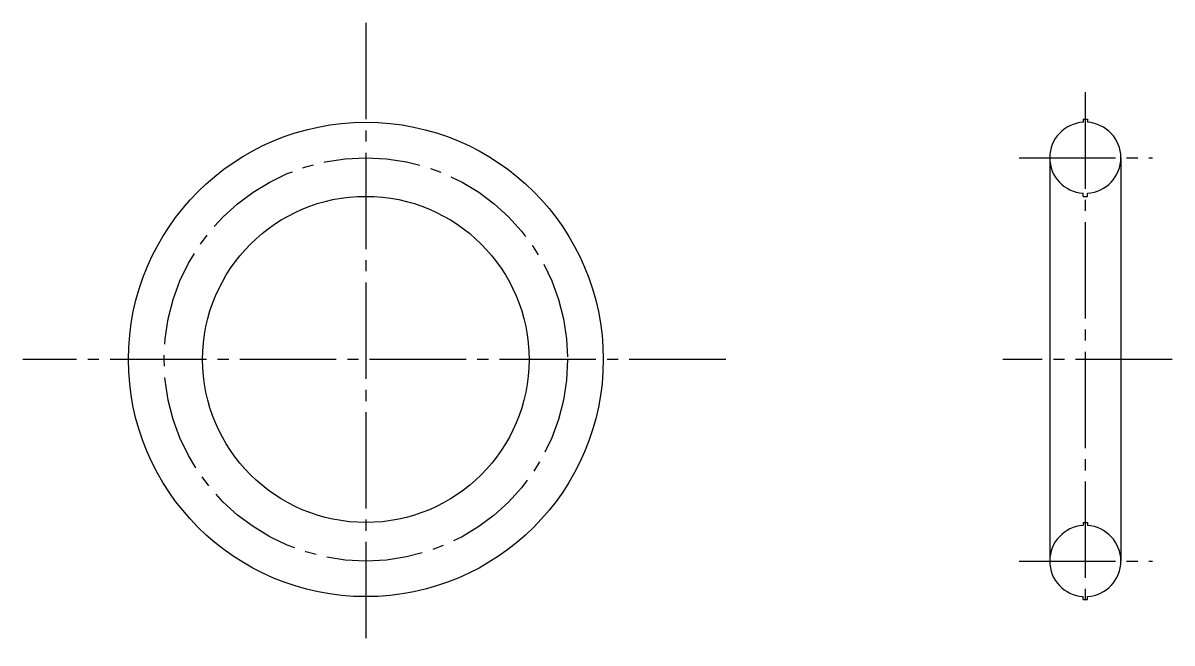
# Model space of a CAD drawing. Extents: x 10 to 133, y 10 to 116.
# Drawn here: x 94.21 to 132.93, y 95.33 to 116.24 of the extents above; entities outside this region: 2.
import ezdxf

# ---------------------------------------------------------------- set-up
doc = ezdxf.new("R2010")
doc.units = 0
doc.header["$LTSCALE"] = 0.25
doc.linetypes.add('CENTER', pattern=[17.5, 13, -1.5, 1.5, -1.5])
doc.layers.get('0').update_dxf_attribs({"linetype": 'CONTINUOUS'})
doc.layers.add('CENTER', color=1, linetype='CENTER')

msp = doc.modelspace()

# ---------------------------------------------------------------- linework, layer by layer
at = {"color": 7, "linetype": 'CONTINUOUS'}
for p, q in [((129.935, 112.992), (130.085, 112.992)), ((129.935, 112.992), (129.935, 112.889)), ((130.085, 112.992), (130.085, 112.889)), ((128.81, 111.692), (128.81, 98.092)), ((131.21, 111.692), (131.21, 98.092)), ((129.935, 110.392), (129.935, 110.495)), ((129.935, 110.392), (130.085, 110.392)), ((130.085, 110.392), (130.085, 110.495)), ((129.935, 99.392), (130.085, 99.392)), ((129.935, 99.392), (129.935, 99.289)), ((130.085, 99.392), (130.085, 99.289)), ((129.935, 96.792), (129.935, 96.895)), ((130.085, 96.792), (130.085, 96.895)), ((129.935, 96.792), (130.085, 96.792))]:
    msp.add_line(p, q, dxfattribs=at)
for p, q in [((128.81, 108.292), (128.81, 108.292)), ((128.81, 104.892), (128.81, 104.892))]:
    msp.add_line(p, q)
for radius in [8, 5.5]:
    msp.add_circle((105.765, 104.892), radius, dxfattribs=at)
for centre, start, end in [((130.01, 111.692), 93.5852, 266.4167), ((130.01, 111.692), 273.5852, 86.4148), ((130.01, 98.092), 93.5833, 266.4148), ((130.01, 98.092), 273.5852, 86.4148)]:
    msp.add_arc(centre, 1.2, start, end, dxfattribs=at)
at = {"layer": 'CENTER', "color": 1, "linetype": 'CENTER'}
for p, q in [((105.765, 116.239), (105.765, 95.327)), ((130.01, 113.9), (130.01, 96.415)), ((127.779, 111.692), (132.271, 111.692)), ((117.893, 104.892), (94.21, 104.892)), ((132.933, 104.892), (127.227, 104.892)), ((127.779, 98.092), (132.271, 98.092))]:
    msp.add_line(p, q, dxfattribs=at)
msp.add_circle((105.765, 104.892), 6.8, dxfattribs=at)

# ---------------------------------------------------------------- texts
for s, p in [('NPA11.2', (10, 25)), ('NPA112', (10, 10))]:
    msp.add_text(s, height=4).set_placement(p)

doc.saveas('drawing.dxf')
